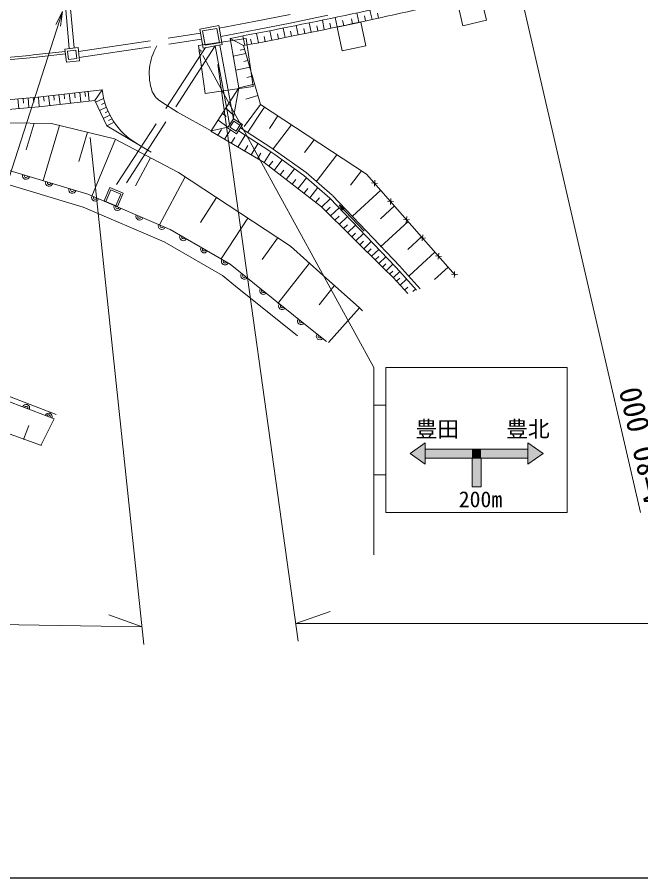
# Model space of a CAD drawing. Units: millimetres, scale not verified. Extents: x 40000 to 680000, y 20000 to 380000.
# Drawn here: x 276914 to 328508, y 205000 to 276180 of the extents above; entities that cross this region are included whole.
import ezdxf
from ezdxf.enums import TextEntityAlignment as Align

# ---------------------------------------------------------------- set-up
doc = ezdxf.new("R2010")
doc.units = ezdxf.units.MM
doc.header["$LTSCALE"] = 1000
doc.linetypes.add('DASHED', pattern=[7.5, 6, -1.5])
for name, color, linetype, lineweight in [('M-BGD', 7, 'Continuous', 13), ('M-BMK-ROW', 30, 'Continuous', 13), ('M-STR-HTXT', 7, 'Continuous', 13), ('M-STR-STRC', 7, 'Continuous', 13), ('M-TTL-BAND', 7, 'Continuous', 25)]:
    doc.layers.add(name, color=color, linetype=linetype, lineweight=lineweight)
doc.styles.add('ＭＳ ゴシック', font='')
doc.styles.get('ＭＳ ゴシック').set_extended_font_data('MS Gothic')

# ---------------------------------------------------------------- blocks, each defined once
blk = doc.blocks.new('unfilled_arrow')
at = {"color": 0, "linetype": 'Continuous', "lineweight": -2}
blk.add_lwpolyline([(7.5, 1.25), (0, 0), (7.5, -1.25)], close=True, dxfattribs=at)
blk = doc.blocks.new('open_arrow')
at = {"color": 0, "linetype": 'Continuous', "lineweight": -2}
blk.add_lwpolyline([(7.5, 1.25), (0, 0), (7.5, -1.25)], dxfattribs=at)

msp = doc.modelspace()

# ---------------------------------------------------------------- hatches: boundary and pattern name
at = {"layer": 'M-STR-STRC'}
for points in [[(309421, 240090), (310671, 240965), (310671, 240465), (310671, 239715), (310671, 239215)], [(310671, 240965), (310671, 240465), (310671, 239715), (310671, 239215), (309421, 240090)], [(309421, 240090), (310671, 240965), (310671, 240465), (310671, 239715), (310671, 239215)], [(319171, 240465), (319171, 240965), (320421, 240090), (319171, 239215), (319171, 239715)], [(319171, 240465), (319171, 240965), (320421, 240090), (319171, 239215), (319171, 239715)], [(319171, 240465), (319171, 240965), (320421, 240090), (319171, 239215), (319171, 239715)], [(309421, 240090), (309957, 240465), (310671, 240465), (310671, 239715), (310671, 239215)], [(310671, 240465), (319171, 240465), (319171, 239715), (315296, 239715), (314546, 239715), (310671, 239715)], [(310671, 240465), (314546, 240465), (314546, 239715), (310671, 239715)], [(310671, 240465), (319171, 240465), (319171, 239715), (315296, 239715), (314546, 239715), (310671, 239715)], [(314546, 240465), (315296, 240465), (315296, 239715), (314546, 239715)], [(315296, 240465), (319171, 240465), (319171, 239715), (315296, 239715)], [(314546, 239715), (315296, 239715), (315296, 237340), (314546, 237340)], [(314546, 239715), (315296, 239715), (315296, 237340), (314546, 237340)], [(314546, 239715), (315296, 239715), (315296, 237340), (314546, 237340)]]:
    msp.add_hatch(color=256, dxfattribs=at).paths.add_polyline_path(points)

# ---------------------------------------------------------------- linework, layer by layer
at = {"layer": 'M-BGD', "linetype": 'DASHED'}
for p, q in [((281217, 273590), (280285, 284152)), ((281615, 273637), (280683, 284199)), ((296528, 275822), (299509, 276410)), ((293627, 275281), (296528, 275822)), ((281989, 273335), (292076, 274862)), ((282047, 272838), (292165, 274370)), ((292494, 273662), (284892, 261964)), ((293305, 273808), (285451, 261723))]:
    msp.add_line(p, q, dxfattribs=at)
at = {"layer": 'M-BGD'}
for p, q in [((299647, 275724), (302623, 276338)), ((305190, 275756), (305021, 276538)), ((305731, 275872), (305641, 276283)), ((306271, 275988), (306101, 276770)), ((306813, 276106), (306724, 276517)), ((293590, 275486), (292015, 275201)), ((293874, 273911), (293590, 275486)), ((296660, 275135), (299647, 275724)), ((300163, 274712), (299998, 275495)), ((301247, 274932), (301082, 275715)), ((302324, 275153), (302160, 275936)), ((302860, 275264), (302773, 275676)), ((303396, 275376), (303231, 276159)), ((303928, 275488), (303841, 275900)), ((304653, 275641), (304563, 276052)), ((292300, 273627), (292015, 275201)), ((293428, 275254), (292248, 275040)), ((292461, 273859), (292248, 275040)), ((293642, 274073), (293428, 275254)), ((293751, 274592), (296660, 275135)), ((296871, 274063), (296706, 274846)), ((297975, 274277), (297810, 275060)), ((298523, 274385), (298437, 274797)), ((299072, 274494), (298907, 275277)), ((299617, 274603), (299531, 275014)), ((300705, 274822), (300618, 275233)), ((301786, 275042), (301699, 275454)), ((293642, 274073), (292461, 273859)), ((295263, 270338), (294523, 274430)), ((295648, 273828), (294523, 274430)), ((295760, 273849), (295595, 274632)), ((296316, 273956), (296229, 274367)), ((297423, 274170), (297336, 274581)), ((278243, 273055), (280879, 273349)), ((293874, 273911), (292300, 273627)), ((293284, 273805), (294222, 268742)), ((293678, 273876), (294539, 269227)), ((295720, 273535), (295370, 273442)), ((295648, 273828), (297037, 268959)), ((278265, 272856), (280903, 273151)), ((294795, 272956), (295832, 273184)), ((294995, 271795), (296158, 272042)), ((295654, 272519), (295996, 272607)), ((295919, 271180), (296371, 271294)), ((295263, 270338), (296554, 270652)), ((278616, 269575), (283942, 270170)), ((280365, 269777), (280455, 268975)), ((280794, 269827), (280839, 269425)), ((281224, 269866), (281313, 269071)), ((281654, 269914), (281698, 269523)), ((282085, 269962), (282174, 269167)), ((282518, 270011), (282561, 269622)), ((282772, 270039), (282861, 269244)), ((283326, 269296), (283942, 270170)), ((292948, 266789), (295263, 270338)), ((294769, 267750), (295263, 270338)), ((276976, 269431), (277046, 268634)), ((277398, 269468), (277433, 269069)), ((277820, 269505), (277889, 268708)), ((278241, 269542), (278276, 269143)), ((278663, 269579), (278733, 268782)), ((278702, 268779), (283326, 269296)), ((279088, 269628), (279133, 269230)), ((279512, 269678), (279602, 268879)), ((279939, 269727), (279984, 269327)), ((283326, 269296), (284339, 267184)), ((284067, 269460), (283400, 269143)), ((284170, 269090), (283887, 268956)), ((288884, 269145), (290178, 268332)), ((294539, 269227), (294806, 267782)), ((295842, 269404), (296826, 269697)), ((284294, 268731), (283724, 268460)), ((284433, 268398), (284187, 268282)), ((294179, 268646), (294833, 268048)), ((294222, 268742), (294488, 267306)), ((297037, 268959), (295690, 267149)), ((297177, 268467), (295992, 266659)), ((305821, 263207), (297037, 268958)), ((297364, 268752), (297177, 268467)), ((284590, 268075), (284033, 267810)), ((284759, 267776), (284473, 267640)), ((290178, 268332), (292948, 266789)), ((293553, 267676), (294350, 267095)), ((293916, 268214), (294197, 267978)), ((298487, 268019), (297800, 266971)), ((279749, 267391), (276188, 267436)), ((278330, 267409), (277667, 265201)), ((280425, 267227), (279062, 262681)), ((284960, 266126), (279749, 267391)), ((284945, 267485), (284326, 267192)), ((284339, 267184), (287994, 265009)), ((292948, 266789), (294331, 267080)), ((294350, 267095), (294356, 267090)), ((299609, 267286), (298087, 265303)), ((282737, 266666), (282007, 264233)), ((297338, 264152), (292927, 266757)), ((293511, 266412), (293803, 266891)), ((294071, 266081), (294554, 266872)), ((294624, 265755), (294911, 266226)), ((295176, 265429), (295746, 266363)), ((297803, 265107), (295225, 266789)), ((285042, 266082), (283087, 261390)), ((290263, 263322), (284960, 266126)), ((295721, 265107), (296003, 265570)), ((296265, 264786), (296825, 265704)), ((301490, 266047), (300679, 264991)), ((296801, 264469), (297079, 264924)), ((297338, 264152), (297889, 265055)), ((298220, 264811), (297803, 265107)), ((300641, 263092), (298220, 264811)), ((303370, 264807), (301650, 262567)), ((273814, 264231), (282748, 261534)), ((287939, 264551), (286702, 262244)), ((302080, 260490), (297338, 264152)), ((297741, 263864), (298064, 264275)), ((298477, 263908), (298841, 264370)), ((298166, 263512), (298477, 263908)), ((298663, 263129), (298983, 263536)), ((299159, 262745), (299865, 263643)), ((305390, 263476), (304477, 262287)), ((273488, 263149), (282362, 260471)), ((290807, 262965), (288683, 259003)), ((290263, 263322), (299532, 257229)), ((299651, 262364), (299968, 262768)), ((300144, 261984), (300862, 262898)), ((302780, 261222), (300641, 263092)), ((305821, 263207), (312124, 256009)), ((306498, 262702), (306466, 262202)), ((284103, 260997), (284578, 262099)), ((284578, 262099), (285680, 261624)), ((300632, 261607), (300946, 262006)), ((301121, 261229), (301793, 262085)), ((306232, 262469), (306731, 262435)), ((282748, 261534), (289568, 258625)), ((284241, 260938), (284657, 261902)), ((284657, 261902), (285483, 261546)), ((285067, 260581), (285483, 261546)), ((285205, 260522), (285680, 261624)), ((293405, 261257), (292084, 259200)), ((301605, 260855), (301916, 261250)), ((308580, 255580), (302997, 261429)), ((307010, 261861), (304656, 259711)), ((284103, 260997), (285205, 260522)), ((302089, 260481), (302822, 261178)), ((308208, 255535), (302780, 261222)), ((303549, 260669), (305616, 258494)), ((308139, 260569), (306976, 259507)), ((307554, 260960), (308053, 260926)), ((307819, 261192), (307787, 260693)), ((282362, 260471), (289061, 257613)), ((307231, 255417), (302080, 260490)), ((302461, 260114), (302821, 260458)), ((302832, 259748), (303541, 260423)), ((296003, 259549), (293796, 256182)), ((303192, 259393), (303541, 259725)), ((303552, 259038), (304238, 259691)), ((309269, 259278), (306969, 257178)), ((308875, 259450), (309375, 259416)), ((309141, 259683), (309109, 259184)), ((289568, 258625), (294537, 255745)), ((303901, 258693), (304238, 259015)), ((304250, 258349), (304914, 258982)), ((298440, 257897), (297186, 256150)), ((304588, 258015), (304915, 258326)), ((304926, 257681), (305570, 258294)), ((310374, 258013), (309238, 256976)), ((310197, 257941), (310696, 257907)), ((310463, 258174), (310431, 257674)), ((289061, 257613), (293897, 254810)), ((302240, 254813), (299532, 257229)), ((305255, 257357), (305571, 257658)), ((305583, 257033), (306205, 257626)), ((305901, 256719), (306207, 257011)), ((306219, 256405), (306822, 256979)), ((306527, 256101), (306824, 256383)), ((306836, 255796), (307419, 256352)), ((311480, 256749), (310447, 255806)), ((311519, 256432), (312018, 256397)), ((311785, 256664), (311753, 256165)), ((294537, 255745), (296558, 254126)), ((301067, 255807), (300085, 254553)), ((307135, 255501), (307422, 255775)), ((307717, 255476), (307999, 255744)), ((308550, 255177), (308208, 255535)), ((310447, 255806), (309311, 254769)), ((312124, 256009), (313156, 254831)), ((308008, 254652), (307231, 255417)), ((307434, 255206), (307717, 255476)), ((307724, 254920), (308002, 255184)), ((308014, 254634), (308560, 255154)), ((309943, 253601), (308550, 255177)), ((312561, 255512), (311452, 254498)), ((312841, 254922), (313311, 254890)), ((313106, 255155), (313084, 254803)), ((313311, 254890), (313340, 254888)), ((293897, 254810), (294988, 253936)), ((296558, 254126), (301328, 250303)), ((300085, 254553), (298484, 252507)), ((305233, 252142), (302240, 254813)), ((309235, 253330), (308008, 254652)), ((308291, 254345), (308571, 254592)), ((308586, 254017), (309136, 254503)), ((313084, 254803), (313074, 254655)), ((294988, 253936), (300105, 249835)), ((303150, 253975), (301908, 252387)), ((308961, 253613), (309231, 253851)), ((309659, 253492), (309867, 253676)), ((305234, 252143), (304765, 251619)), ((305481, 251893), (305233, 252142)), ((304765, 251619), (302658, 249262)), ((301328, 250303), (302502, 249362)), ((268537, 247749), (280143, 243328)), ((279973, 242966), (268384, 247380)), ((267363, 244915), (278925, 240742)), ((278871, 240754), (279973, 242951)), ((277445, 241260), (277887, 242418))]:
    msp.add_line(p, q, dxfattribs=at)
for points in [[(295858, 274410), (291900, 273832), (292478, 269874), (296436, 270453)], [(280985, 272455), (280856, 273547), (281948, 273676), (282077, 272584)], [(281160, 272677), (281078, 273372), (281773, 273454), (281855, 272759)], [(295062, 266540), (294309, 267032), (294801, 267786), (295554, 267294)], [(295019, 266748), (294516, 267076), (294844, 267578), (295347, 267250)]]:
    msp.add_lwpolyline(points, close=True, dxfattribs=at)
for points in [[(298088, 265273), (297972, 265355), (295389, 267041)], [(302977, 261448), (300827, 263328), (298088, 265273)], [(310242, 253715), (308771, 255380), (308580, 255580)]]:
    msp.add_lwpolyline(points, dxfattribs=at)
for centre, radius, start, end in [((214878, 698220), 431209, 280.64371, 283.22258), ((214878, 698220), 432009, 280.77561, 283.222), ((292339, 271501), 4500, 149.10018, 199.26133), ((261520, 436200), 164000, 274.11527, 275.85276), ((261520, 436200), 164200, 274.11527, 275.85301), ((289902, 270867), 6000, 186.34884, 239.43498), ((289902, 270867), 2000, 205.1541, 239.43498), ((261520, 436200), 167500, 274.11527, 275.85819), ((261520, 436200), 168300, 274.11527, 275.85942), ((277644, 263075), 300, 163.20504, 343.20504), ((277644, 263075), 150, 163.20504, 343.20504), ((279558, 262497), 300, 163.20504, 343.20504), ((279558, 262497), 150, 163.20504, 343.20504), ((281473, 261919), 300, 163.20504, 343.20504), ((281473, 261919), 150, 163.20504, 343.20504), ((283363, 261272), 300, 156.89865, 336.89865), ((283363, 261272), 150, 156.89865, 336.89865), ((285202, 260487), 300, 156.89865, 336.89865), ((285202, 260487), 150, 156.89865, 336.89865), ((287042, 259703), 300, 156.89865, 336.89865), ((287042, 259703), 150, 156.89865, 336.89865), ((288881, 258918), 300, 156.89865, 336.89865), ((288881, 258918), 150, 156.89865, 336.89865), ((290653, 257997), 300, 149.90418, 329.90418), ((290653, 257997), 150, 149.90418, 329.90418), ((292383, 256994), 300, 149.90418, 329.90418), ((292383, 256994), 150, 149.90418, 329.90418), ((294113, 255991), 300, 149.90418, 329.90418), ((294113, 255991), 150, 149.90418, 329.90418), ((295716, 254801), 300, 141.29391, 321.29391), ((295716, 254801), 150, 141.29391, 321.29391), ((297276, 253550), 300, 141.29391, 321.29391), ((297276, 253550), 150, 141.29391, 321.29391), ((298837, 252299), 300, 141.29391, 321.29391), ((298837, 252299), 150, 141.29391, 321.29391), ((300398, 251049), 300, 141.29391, 321.29391), ((300398, 251049), 150, 141.29391, 321.29391), ((301958, 249798), 300, 141.29391, 321.29391), ((301958, 249798), 150, 141.29391, 321.29391), ((277645, 243853), 300, 339.15166, 159.15166), ((277645, 243853), 150, 339.15166, 159.15166), ((279514, 243141), 300, 339.15166, 159.15166), ((279514, 243141), 150, 339.15166, 159.15166)]:
    msp.add_arc(centre, radius, start, end, dxfattribs=at)
at = {"layer": 'M-BMK-ROW'}
for points in [[(315276, 277868), (313330, 277406), (313792, 275460), (315738, 275922)], [(305351, 275765), (303395, 275349), (303811, 273393), (305767, 273808)]]:
    msp.add_lwpolyline(points, close=True, dxfattribs=at)
at = {"layer": 'M-STR-HTXT'}
for p, q in [((317122, 284412), (328496, 235203)), ((292278, 273000), (306421, 247206)), ((293508, 272274), (300171, 224558)), ((282957, 266235), (287399, 224309)), ((190913, 227224), (287245, 225768)), ((287245, 225768), (284484, 226738)), ((299963, 226044), (302809, 227016)), ((299963, 226044), (396220, 226044))]:
    msp.add_line(p, q, dxfattribs=at)
msp.add_lwpolyline([(280666, 276647), (274002, 256066), (256753, 256066)], dxfattribs=at)
at = {"layer": 'M-STR-STRC'}
for p, q in [((306421, 247206), (306421, 231706)), ((307421, 247206), (307421, 235206)), ((307421, 247206), (322421, 247206)), ((322421, 247206), (322421, 235206)), ((306421, 244081), (307421, 244081)), ((309421, 240090), (310671, 240965)), ((310671, 240965), (310671, 239215)), ((319171, 239215), (319171, 240965)), ((319171, 240965), (320421, 240090)), ((310671, 239215), (309421, 240090)), ((310671, 240465), (319171, 240465)), ((320421, 240090), (319171, 239215)), ((310671, 239715), (319171, 239715)), ((314546, 239715), (314546, 237340)), ((315296, 239715), (315296, 237340)), ((306421, 238331), (307421, 238331)), ((314546, 237340), (315296, 237340)), ((307421, 235206), (322421, 235206))]:
    msp.add_line(p, q, dxfattribs=at)
msp.add_circle((292034, 273381), 100, dxfattribs=at)
at = {"layer": 'M-TTL-BAND'}
msp.add_line((40000, 205000), (579000, 205000), dxfattribs=at)

# ---------------------------------------------------------------- block references
at = {"layer": 'M-BGD', "xscale": 66.7, "yscale": 66.7, "rotation": 313.5}
msp.add_blockref('unfilled_arrow', (303549, 260669), dxfattribs=at)
at = {"layer": 'M-STR-HTXT', "xscale": 160, "yscale": 160, "rotation": 252.1}
msp.add_blockref('open_arrow', (280666, 276647), dxfattribs=at)

# ---------------------------------------------------------------- texts
at = {"layer": 'M-STR-HTXT', "style": 'ＭＳ ゴシック'}
msp.add_text('A=80.000', height=1833, rotation=103.015, dxfattribs=at).set_placement((328654, 240678), align=Align.MIDDLE_CENTER)
at = {"layer": 'M-STR-STRC', "style": 'ＭＳ ゴシック'}
for s, p in [('豊田', (311671, 241065)), ('豊北', (319171, 241065)), ('200m', (315243, 235252))]:
    msp.add_text(s, height=1320, dxfattribs=at).set_placement(p, align=Align.BOTTOM_CENTER)

doc.saveas('drawing.dxf')
